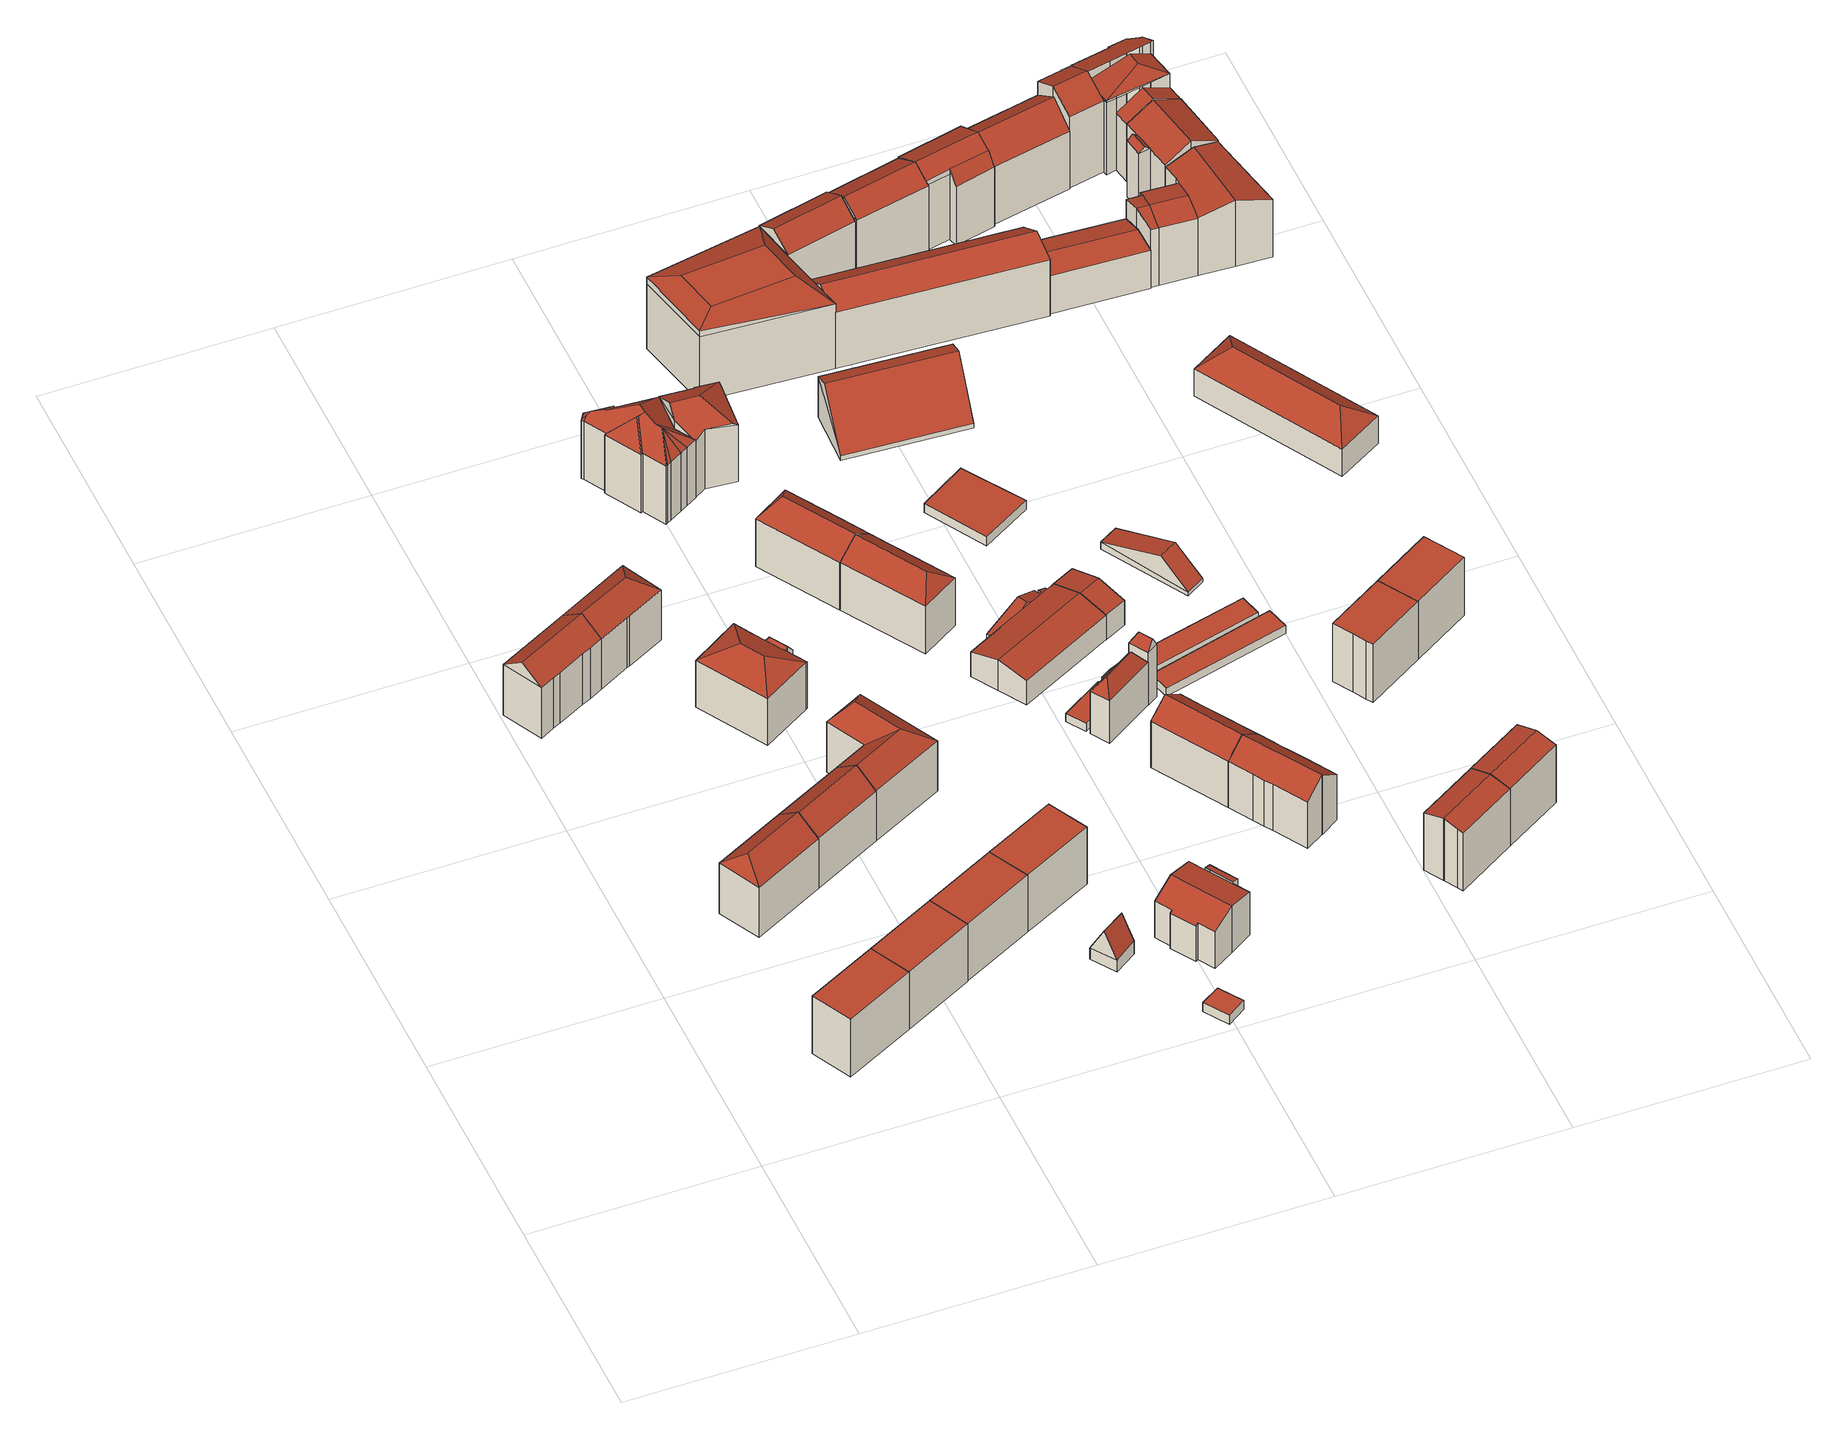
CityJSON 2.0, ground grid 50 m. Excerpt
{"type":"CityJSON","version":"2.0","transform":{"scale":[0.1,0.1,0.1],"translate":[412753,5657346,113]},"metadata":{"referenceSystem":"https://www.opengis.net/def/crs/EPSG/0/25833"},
"CityObjects":{
"building1":{"type":"Building","attributes":{"Dachtyp_tdc":"tdcPolyFlatRoof","Gemeindeschluessel":14612000,"Dachneigung":0,"QualitaetDacherkennung":58,"Geometrietyp2DReferenz":"3000","measuredHeight":15.76,"function":"31001_9998","roofType":"1000"},"geometry":[{"type":"Solid","lod":"2","boundaries":[[[[0,1,2,3]],[[1,4,5,2]],[[4,6,7,5]],[[6,0,3,7]],[[6,4,1,0]],[[3,2,5,7]]]],"semantics":{"surfaces":[{"type":"WallSurface"},{"type":"RoofSurface"},{"type":"GroundSurface"}],"values":[[0,0,0,0,1,2]]}}]},
"building2":{"type":"Building","attributes":{"Dachtyp_tdc":"tdcHipAndGableRoof","Gemeindeschluessel":14612000,"Dachneigung":37.63,"QualitaetDacherkennung":82,"Geometrietyp2DReferenz":"3000","measuredHeight":17.56,"function":"31001_9998","roofType":"5000"},"geometry":[{"type":"Solid","lod":"2","boundaries":[[[[8,9,10,11]],[[9,12,13,10]],[[12,14,15,13]],[[14,8,11,15]],[[12,9,16]],[[8,14,17]],[[9,8,17,16]],[[14,12,16,17]],[[11,10,13,15]]]],"semantics":{"surfaces":[{"type":"WallSurface"},{"type":"RoofSurface"},{"type":"GroundSurface"}],"values":[[0,0,0,0,1,0,1,1,2]]}}]},
"building3":{"type":"Building","attributes":{"Dachtyp_tdc":"tdcFreeFormRoof","Gemeindeschluessel":14612000,"Dachneigung":37.42,"QualitaetDacherkennung":74,"Geometrietyp2DReferenz":"3000","measuredHeight":17.55,"function":"31001_9998","roofType":"5000"},"geometry":[{"type":"Solid","lod":"2","boundaries":[[[[18,19,20,21]],[[19,22,23,20]],[[22,24,25,23]],[[24,26,27,25]],[[26,28,29,27]],[[28,30,31,29]],[[30,32,33,31]],[[32,18,21,33]],[[18,32,34,35,26,24,22,19]],[[35,34,36,37]],[[26,35,37,28]],[[28,37,36,30]],[[30,36,34,32]],[[21,20,23,25,27,29,31,33]]]],"semantics":{"surfaces":[{"type":"WallSurface"},{"type":"RoofSurface"},{"type":"GroundSurface"}],"values":[[0,0,0,0,0,0,0,0,1,1,0,0,0,2]]}}]},
"building4":{"type":"Building","attributes":{"Dachtyp_tdc":"tdcPolyFlatRoof","Gemeindeschluessel":14612000,"Dachneigung":0,"QualitaetDacherkennung":66,"Geometrietyp2DReferenz":"3000","measuredHeight":15.68,"function":"31001_9998","roofType":"1000"},"geometry":[{"type":"Solid","lod":"2","boundaries":[[[[4,38,39,40]],[[38,41,42,39]],[[41,6,43,42]],[[6,4,40,43]],[[6,41,38,4]],[[40,39,42,43]]]],"semantics":{"surfaces":[{"type":"WallSurface"},{"type":"RoofSurface"},{"type":"GroundSurface"}],"values":[[0,0,0,0,1,2]]}}]},
"building5":{"type":"Building","attributes":{"Dachtyp_tdc":"tdcGableRoof","Gemeindeschluessel":14612000,"Dachneigung":37.7,"QualitaetDacherkennung":90,"Geometrietyp2DReferenz":"3000","measuredHeight":17.55,"function":"31001_9998","roofType":"3100"},"geometry":[{"type":"Solid","lod":"2","boundaries":[[[[44,45,46,15]],[[45,47,48,46]],[[47,49,11,48]],[[49,44,15,11]],[[47,45,50]],[[44,49,51]],[[45,44,51,50]],[[49,47,50,51]],[[15,46,48,11]]]],"semantics":{"surfaces":[{"type":"WallSurface"},{"type":"RoofSurface"},{"type":"GroundSurface"}],"values":[[0,0,0,0,0,0,1,1,2]]}}]},
"building6":{"type":"Building","attributes":{"Dachtyp_tdc":"tdcHipAndGableRoof","Gemeindeschluessel":14612000,"Dachneigung":37.66,"QualitaetDacherkennung":71,"Geometrietyp2DReferenz":"3000","measuredHeight":17.56,"function":"31001_9998","roofType":"5000"},"geometry":[{"type":"Solid","lod":"2","boundaries":[[[[52,53,54,31]],[[55,56,57]],[[36,58,57,56]],[[58,59,60,61,55,57]],[[59,58,36,52]],[[52,36,56,53]],[[53,56,55]],[[54,62,63,64,33,31]],[[53,55,62,54]],[[55,61,63,62]],[[61,60,64,63]],[[60,59,33,64]],[[59,52,31,33]]]],"semantics":{"surfaces":[{"type":"WallSurface"},{"type":"RoofSurface"},{"type":"GroundSurface"}],"values":[[0,1,1,1,0,0,0,2,0,0,0,0,0]]}}]},
"building7":{"type":"Building","attributes":{"Dachtyp_tdc":"tdcPolyFlatRoof","Gemeindeschluessel":14612000,"Dachneigung":0,"QualitaetDacherkennung":64,"Geometrietyp2DReferenz":"3000","measuredHeight":15.6,"function":"31001_9998","roofType":"1000"},"geometry":[{"type":"Solid","lod":"2","boundaries":[[[[38,65,66,67]],[[65,68,69,66]],[[68,41,70,69]],[[41,38,67,70]],[[41,68,65,38]],[[67,66,69,70]]]],"semantics":{"surfaces":[{"type":"WallSurface"},{"type":"RoofSurface"},{"type":"GroundSurface"}],"values":[[0,0,0,0,1,2]]}}]},
"building8":{"type":"Building","attributes":{"Gemeindeschluessel":14612000,"Geometrietyp2DReferenz":"3000","function":"31001_9998","roofType":"9999"},"children":["building8-1","building8-2"]},
"building8-1":{"type":"BuildingPart","attributes":{"Dachtyp_tdc":"tdcHipRoof","Dachneigung":26.71,"QualitaetDacherkennung":68,"Geometrietyp2DReferenz":"3000","measuredHeight":16.12,"roofType":"3200"},"parents":["building8"],"geometry":[{"type":"MultiSurface","lod":"2","boundaries":[[[71,72,73,74,75]],[[72,76,77,73]],[[76,78,79,77]],[[78,80,81,79]],[[80,82,83,81]],[[82,84,85,86,83]],[[78,76,87]],[[82,80,88]],[[76,72,71,89,84,82,88,87]],[[80,78,87,88]],[[74,73,77,79,81,83,86,90,91]]],"semantics":{"surfaces":[{"type":"WallSurface"},{"type":"RoofSurface"},{"type":"GroundSurface"}],"values":[0,0,0,0,0,0,1,1,1,1,2]}}]},
"building8-2":{"type":"BuildingPart","attributes":{"Dachtyp_tdc":"tdcFreeFormRoof","Dachneigung":53.69,"QualitaetDacherkennung":8,"Geometrietyp2DReferenz":"3000","measuredHeight":12.35,"roofType":"5000"},"parents":["building8"],"geometry":[{"type":"MultiSurface","lod":"2","boundaries":[[[85,92,93,86]],[[92,94,95,93]],[[94,96,97,95]],[[96,98,99,97]],[[98,100,101,99]],[[100,75,74,101]],[[100,98,96,102]],[[96,94,102]],[[94,92,85,103]],[[94,103,104,75,100,102]],[[90,86,93,95,97,99,101,74,91]]],"semantics":{"surfaces":[{"type":"WallSurface"},{"type":"RoofSurface"},{"type":"GroundSurface"}],"values":[0,0,0,0,0,0,1,1,1,1,2]}}]},
"building9":{"type":"Building","attributes":{"Dachtyp_tdc":"tdcFreeFormRoof","Gemeindeschluessel":14612000,"Dachneigung":37.22,"QualitaetDacherkennung":88,"Geometrietyp2DReferenz":"3000","measuredHeight":17.52,"function":"31001_9998","roofType":"5000"},"geometry":[{"type":"Solid","lod":"2","boundaries":[[[[45,105,106,46]],[[105,107,108,106]],[[107,109,110,108]],[[109,111,112,110]],[[111,113,48,112]],[[113,45,46,48]],[[114,115,113,111]],[[116,114,111,109]],[[116,109,107]],[[114,116,107,105]],[[115,114,105,45]],[[115,45,113]],[[46,106,108,110,112,48]]]],"semantics":{"surfaces":[{"type":"WallSurface"},{"type":"RoofSurface"},{"type":"GroundSurface"}],"values":[[0,0,0,0,0,0,1,1,1,1,1,0,2]]}}]},
"building10":{"type":"Building","attributes":{"Dachtyp_tdc":"tdcPolyFlatRoof","Gemeindeschluessel":14612000,"Dachneigung":0,"QualitaetDacherkennung":68,"Geometrietyp2DReferenz":"3000","measuredHeight":15.61,"function":"31001_9998","roofType":"1000"},"geometry":[{"type":"Solid","lod":"2","boundaries":[[[[68,65,66,69]],[[65,117,118,66]],[[117,119,120,118]],[[119,68,69,120]],[[119,117,65,68]],[[69,66,118,120]]]],"semantics":{"surfaces":[{"type":"WallSurface"},{"type":"RoofSurface"},{"type":"GroundSurface"}],"values":[[0,0,0,0,1,2]]}}]},
"building11":{"type":"Building","attributes":{"Dachtyp_tdc":"tdcGableRoof","Gemeindeschluessel":14612000,"Dachneigung":62.42,"QualitaetDacherkennung":8,"Geometrietyp2DReferenz":"3000","measuredHeight":9.62,"function":"31001_9998","roofType":"3100"},"geometry":[{"type":"Solid","lod":"2","boundaries":[[[[121,122,123,124]],[[122,125,126,123]],[[125,127,128,126]],[[127,121,124,128]],[[125,122,129]],[[121,127,130]],[[122,121,130,129]],[[127,125,129,130]],[[124,123,126,128]]]],"semantics":{"surfaces":[{"type":"WallSurface"},{"type":"RoofSurface"},{"type":"GroundSurface"}],"values":[[0,0,0,0,0,0,1,1,2]]}}]},
"building12":{"type":"Building","attributes":{"Gemeindeschluessel":14612000,"Dachtyp_tdc":"tdcPolyFlatRoof","Dachneigung":0,"QualitaetDacherkennung":69,"Geometrietyp2DReferenz":"3000","measuredHeight":2.48,"function":"31001_9998","roofType":"1000"},"geometry":[{"type":"Solid","lod":"2","boundaries":[[[[131,132,133,134]],[[132,135,136,133]],[[135,137,138,136]],[[137,131,134,138]],[[137,135,132,131]],[[134,133,136,138]]]],"semantics":{"surfaces":[{"type":"WallSurface"},{"type":"RoofSurface"},{"type":"GroundSurface"}],"values":[[0,0,0,0,1,2]]}}]},
"building13":{"type":"Building","attributes":{"Dachtyp_tdc":"tdcFreeFormRoof","Gemeindeschluessel":14612000,"Dachneigung":42.36,"QualitaetDacherkennung":17,"Geometrietyp2DReferenz":"3000","measuredHeight":21.43,"function":"31001_9998","roofType":"5000"},"geometry":[{"type":"Solid","lod":"2","boundaries":[[[[139,140,141,142]],[[140,143,144,141]],[[143,145,146,144]],[[145,147,148,146]],[[147,149,150,148]],[[149,151,152,150]],[[151,153,154,152]],[[153,155,156,154]],[[155,157,158,156]],[[157,159,160,158]],[[159,161,162,160]],[[161,163,164,162]],[[163,165,166,164]],[[165,167,168,166]],[[167,169,170,168]],[[169,171,172,170]],[[171,173,174,172]],[[173,139,142,174]],[[175,176,177,178,179,180,173,171]],[[181,182,175,171,169]],[[181,169,167]],[[183,184,185,175,182,165,163]],[[183,163,161]],[[184,155,153]],[[184,157,155]],[[184,159,157]],[[184,161,159]],[[161,184,183]],[[185,184,153,151]],[[176,175,185,151,149]],[[177,176,149,147]],[[178,177,147,145]],[[186,179,178,145,143]],[[186,143,140]],[[180,179,186,140,139]],[[180,139,173]],[[142,141,144,146,148,150,152,154,156,158,160,162,164,166,168,170,172,174]],[[182,181,167,165]]]],"semantics":{"surfaces":[{"type":"WallSurface"},{"type":"RoofSurface"},{"type":"GroundSurface"}],"values":[[0,0,0,0,0,0,0,0,0,0,0,0,0,0,0,0,0,0,1,1,1,1,1,1,1,1,1,1,1,1,1,1,1,1,1,1,2,1]]}}]},
"building14":{"type":"Building","attributes":{"Gemeindeschluessel":14612000,"Geometrietyp2DReferenz":"3000","function":"31001_9998","roofType":"9999"},"children":["building14-1","building14-2"]},
"building14-1":{"type":"BuildingPart","attributes":{"Dachtyp_tdc":"tdcGableRoof","Dachneigung":27.42,"QualitaetDacherkennung":40,"Geometrietyp2DReferenz":"3000","measuredHeight":12.83,"roofType":"3100"},"parents":["building14"],"geometry":[{"type":"MultiSurface","lod":"2","boundaries":[[[187,188,189,190]],[[188,191,192,189]],[[191,193,194,192]],[[193,195,196,194]],[[195,197,198,196]],[[197,199,200,198]],[[201,202,203]],[[202,204,205,203]],[[204,206,207,205]],[[206,208,209,207]],[[208,210,211,209]],[[210,187,190,211]],[[206,204,202,201,199,197,195]],[[195,193,191,188,187,210,208,206]],[[190,189,192,194,196,198,200,203,205,207,209,211]]],"semantics":{"surfaces":[{"type":"WallSurface"},{"type":"RoofSurface"},{"type":"GroundSurface"}],"values":[0,0,0,0,0,0,0,0,0,0,0,0,1,1,2]}}]},
"building14-2":{"type":"BuildingPart","attributes":{"Dachtyp_tdc":"tdcPolyFlatRoof","Dachneigung":13.29,"QualitaetDacherkennung":65,"Geometrietyp2DReferenz":"3000","measuredHeight":12.29,"roofType":"2100"},"parents":["building14"],"geometry":[{"type":"MultiSurface","lod":"2","boundaries":[[[212,213,201,203,214]],[[215,200,199]],[[215,216,217,200]],[[216,212,214,217]],[[216,215,213,212]],[[214,203,200,217]]],"semantics":{"surfaces":[{"type":"WallSurface"},{"type":"RoofSurface"},{"type":"GroundSurface"}],"values":[0,0,0,0,1,2]}}]},
"building15":{"type":"Building","attributes":{"Dachtyp_tdc":"tdcHipAndGableRoof","Gemeindeschluessel":14612000,"Dachneigung":37.84,"QualitaetDacherkennung":71,"Geometrietyp2DReferenz":"3000","measuredHeight":16.84,"function":"31001_9998","roofType":"5000"},"geometry":[{"type":"Solid","lod":"2","boundaries":[[[[218,219,220,221]],[[219,222,223,220]],[[222,224,225,223]],[[218,226,227]],[[226,228,229,227]],[[229,224,222,219,218,227]],[[225,230,231,232,221,220,223]],[[224,229,230,225]],[[229,228,231,230]],[[228,226,232,231]],[[226,218,221,232]]]],"semantics":{"surfaces":[{"type":"WallSurface"},{"type":"RoofSurface"},{"type":"GroundSurface"}],"values":[[0,0,0,1,1,1,2,0,0,0,0]]}}]},
"building16":{"type":"Building","attributes":{"Dachtyp_tdc":"tdcFreeFormRoof","Gemeindeschluessel":14612000,"Dachneigung":32.94,"QualitaetDacherkennung":48,"Geometrietyp2DReferenz":"3000","measuredHeight":19.99,"function":"31001_9998","roofType":"5000"},"geometry":[{"type":"Solid","lod":"2","boundaries":[[[[233,234,235,236]],[[234,237,238,235]],[[237,239,240,238]],[[239,241,242,240]],[[241,243,244,242]],[[243,245,246,244]],[[245,247,248,246]],[[247,249,250,248]],[[249,233,236,250]],[[243,241,251,252,253,245]],[[251,239,237,234,254,252]],[[247,253,252,254,233,249]],[[234,233,254]],[[241,239,251]],[[247,245,253]],[[236,235,238,240,242,244,246,248,250]]]],"semantics":{"surfaces":[{"type":"WallSurface"},{"type":"RoofSurface"},{"type":"GroundSurface"}],"values":[[0,0,0,0,0,0,0,0,0,1,1,1,0,0,0,2]]}}]},
"building17":{"type":"Building","attributes":{"Dachtyp_tdc":"tdcHipAndGableRoof","Gemeindeschluessel":14612000,"Dachneigung":37.52,"QualitaetDacherkennung":76,"Geometrietyp2DReferenz":"3000","measuredHeight":16.82,"function":"31001_9998","roofType":"5000"},"geometry":[{"type":"Solid","lod":"2","boundaries":[[[[224,255,256,225]],[[255,257,258,256]],[[257,259,260,258]],[[259,261,262,260]],[[261,228,231,262]],[[228,263,230,231]],[[263,224,225,230]],[[261,259,264]],[[259,257,255,224,263,264]],[[263,228,261,264]],[[225,256,258,260,262,231,230]]]],"semantics":{"surfaces":[{"type":"WallSurface"},{"type":"RoofSurface"},{"type":"GroundSurface"}],"values":[[0,0,0,0,0,0,0,1,1,1,2]]}}]},
"building18":{"type":"Building","attributes":{"Gemeindeschluessel":14612000,"Geometrietyp2DReferenz":"3000","function":"31001_3211","roofType":"9999"},"children":["building18-1","building18-2"]},
"building18-1":{"type":"BuildingPart","attributes":{"Dachtyp_tdc":"tdcGableRoof","Dachneigung":14.42,"QualitaetDacherkennung":84,"Geometrietyp2DReferenz":"3000","measuredHeight":8.41,"roofType":"3100"},"parents":["building18"],"geometry":[{"type":"MultiSurface","lod":"2","boundaries":[[[265,266,267,268,269]],[[266,270,271,267]],[[270,272,273,271]],[[272,274,275,273]],[[274,276,277,275]],[[276,278,279,277]],[[278,280,281,279]],[[280,282,281]],[[276,274,272,270]],[[270,266,265,280,278,276]],[[268,267,271,273,275,277,279,281]]],"semantics":{"surfaces":[{"type":"WallSurface"},{"type":"RoofSurface"},{"type":"GroundSurface"}],"values":[0,0,0,0,0,0,0,0,1,1,2]}}]},
"building18-2":{"type":"BuildingPart","attributes":{"Dachtyp_tdc":"tdcHipAndGableRoof","Dachneigung":12.96,"QualitaetDacherkennung":10,"Geometrietyp2DReferenz":"3000","measuredHeight":4.98,"roofType":"5000"},"parents":["building18"],"geometry":[{"type":"MultiSurface","lod":"2","boundaries":[[[283,284,285,286]],[[284,287,288,285]],[[287,289,290,288]],[[289,291,292,290]],[[291,293,294,292]],[[293,295,296,294]],[[295,297,298,296]],[[297,299,300,298]],[[299,301,302,300]],[[301,269,268,302]],[[282,303,304,281]],[[303,283,286,304]],[[282,269,305]],[[269,301,299,297,295,293,291,289,287,284,283,305]],[[283,303,282,305]],[[286,285,288,290,292,294,296,298,300,302,268,281,304]]],"semantics":{"surfaces":[{"type":"WallSurface"},{"type":"RoofSurface"},{"type":"GroundSurface"}],"values":[0,0,0,0,0,0,0,0,0,0,0,0,1,1,1,2]}}]},
"building19":{"type":"Building","attributes":{"Dachtyp_tdc":"tdcFreeFormRoof","Gemeindeschluessel":14612000,"Dachneigung":55.69,"QualitaetDacherkennung":5,"Geometrietyp2DReferenz":"3000","measuredHeight":15.12,"function":"31001_2463","roofType":"5000"},"geometry":[{"type":"Solid","lod":"2","boundaries":[[[[306,307,308,309]],[[307,310,311,308]],[[310,312,313,311]],[[312,306,309,313]],[[314,315,312,310]],[[314,310,307]],[[315,314,307,306]],[[315,306,312]],[[309,308,311,313]]]],"semantics":{"surfaces":[{"type":"WallSurface"},{"type":"RoofSurface"},{"type":"GroundSurface"}],"values":[[0,0,0,0,1,1,1,1,2]]}}]},
"building20":{"type":"Building","attributes":{"Dachtyp_tdc":"tdcFreeFormRoof","Gemeindeschluessel":14612000,"Dachneigung":37.67,"QualitaetDacherkennung":86,"Geometrietyp2DReferenz":"3000","measuredHeight":16.3,"function":"31001_9998","roofType":"5000"},"geometry":[{"type":"Solid","lod":"2","boundaries":[[[[316,317,318,319]],[[317,320,321,318]],[[320,322,323,321]],[[322,324,325,323]],[[324,326,327,325]],[[326,316,319,327]],[[326,328,329,316]],[[328,324,322,320,317,329]],[[326,324,328]],[[317,316,329]],[[319,318,321,323,325,327]]]],"semantics":{"surfaces":[{"type":"WallSurface"},{"type":"RoofSurface"},{"type":"GroundSurface"}],"values":[[0,0,0,0,0,0,1,1,0,0,2]]}}]},
"building21":{"type":"Building","attributes":{"Dachtyp_tdc":"tdcFreeFormRoof","Gemeindeschluessel":14612000,"Dachneigung":62.03,"QualitaetDacherkennung":12,"Geometrietyp2DReferenz":"3000","measuredHeight":17.11,"function":"31001_2463","roofType":"5000"},"geometry":[{"type":"Solid","lod":"2","boundaries":[[[[330,331,332,333]],[[331,334,335,332]],[[334,336,337,335]],[[336,338,339,337]],[[338,330,333,339]],[[340,338,336]],[[341,340,336,334]],[[331,341,334]],[[341,331,330]],[[340,341,330,338]],[[333,332,335,337,339]]]],"semantics":{"surfaces":[{"type":"WallSurface"},{"type":"RoofSurface"},{"type":"GroundSurface"}],"values":[[0,0,0,0,0,0,1,1,1,1,2]]}}]},
"building22":{"type":"Building","attributes":{"Dachtyp_tdc":"tdcGableRoof","Gemeindeschluessel":14612000,"Dachneigung":37.7,"QualitaetDacherkennung":87,"Geometrietyp2DReferenz":"3000","measuredHeight":16.27,"function":"31001_9998","roofType":"3100"},"geometry":[{"type":"Solid","lod":"2","boundaries":[[[[342,343,344,345]],[[343,346,327,344]],[[346,328,347,327]],[[328,324,325,347]],[[324,348,349,325]],[[348,350,351,349]],[[350,352,353,351]],[[352,354,355,353]],[[354,356,357,355]],[[356,358,359,357]],[[358,360,361,359]],[[360,362,363,361]],[[362,364,365,363]],[[364,342,345,365]],[[360,358,356,354,352,350,348,324,328]],[[328,346,343,342,364,362,360]],[[345,344,327,347,325,349,351,353,355,357,359,361,363,365]]]],"semantics":{"surfaces":[{"type":"WallSurface"},{"type":"RoofSurface"},{"type":"GroundSurface"}],"values":[[0,0,0,0,0,0,0,0,0,0,0,0,0,0,1,1,2]]}}]},
"building23":{"type":"Building","attributes":{"Dachtyp_tdc":"tdcGableRoof","Gemeindeschluessel":14612000,"Dachneigung":14.26,"QualitaetDacherkennung":82,"Geometrietyp2DReferenz":"3000","measuredHeight":8.62,"function":"31001_3211","roofType":"3100"},"geometry":[{"type":"Solid","lod":"2","boundaries":[[[[366,367,368,369]],[[367,370,371,368]],[[370,372,373,371]],[[372,366,369,373]],[[370,367,374]],[[366,372,375]],[[367,366,375,374]],[[372,370,374,375]],[[369,368,371,373]]]],"semantics":{"surfaces":[{"type":"WallSurface"},{"type":"RoofSurface"},{"type":"GroundSurface"}],"values":[[0,0,0,0,0,0,1,1,2]]}}]},
"building24":{"type":"Building","attributes":{"Dachtyp_tdc":"tdcPolyFlatRoof","Gemeindeschluessel":14612000,"Dachneigung":0,"QualitaetDacherkennung":53,"Geometrietyp2DReferenz":"3000","measuredHeight":2.45,"function":"31001_9998","roofType":"1000"},"geometry":[{"type":"Solid","lod":"2","boundaries":[[[[376,377,378,379]],[[377,380,381,378]],[[380,382,383,381]],[[382,376,379,383]],[[382,380,377,376]],[[379,378,381,383]]]],"semantics":{"surfaces":[{"type":"WallSurface"},{"type":"RoofSurface"},{"type":"GroundSurface"}],"values":[[0,0,0,0,1,2]]}}]},
"building25":{"type":"Building","attributes":{"Dachtyp_tdc":"tdcPolyFlatRoof","Gemeindeschluessel":14612000,"Dachneigung":0,"QualitaetDacherkennung":43,"Geometrietyp2DReferenz":"3000","measuredHeight":2.21,"function":"31001_2463","roofType":"1000"},"geometry":[{"type":"Solid","lod":"2","boundaries":[[[[384,385,386,387]],[[385,388,389,386]],[[388,390,391,389]],[[390,392,393,391]],[[392,394,395,393]],[[394,396,397,395]],[[396,398,399,397]],[[398,400,401,399]],[[400,402,403,401]],[[402,404,405,403]],[[404,384,387,405]],[[404,402,400,398,396,394,392,390,388,385,384]],[[387,386,389,391,393,395,397,399,401,403,405]]]],"semantics":{"surfaces":[{"type":"WallSurface"},{"type":"RoofSurface"},{"type":"GroundSurface"}],"values":[[0,0,0,0,0,0,0,0,0,0,0,1,2]]}}]},
"building26":{"type":"Building","attributes":{"Dachtyp_tdc":"tdcGableRoof","Gemeindeschluessel":14612000,"Dachneigung":51.51,"QualitaetDacherkennung":1,"Geometrietyp2DReferenz":"3000","measuredHeight":12.62,"function":"31001_9998","roofType":"3100"},"geometry":[{"type":"Solid","lod":"2","boundaries":[[[[406,407,408,409]],[[407,410,411,408]],[[410,412,413,411]],[[412,406,409,413]],[[410,407,414]],[[406,412,415]],[[407,406,415,414]],[[412,410,414,415]],[[409,408,411,413]]]],"semantics":{"surfaces":[{"type":"WallSurface"},{"type":"RoofSurface"},{"type":"GroundSurface"}],"values":[[0,0,0,0,0,0,1,1,2]]}}]},
"building27":{"type":"Building","attributes":{"Dachtyp_tdc":"tdcPolyFlatRoof","Gemeindeschluessel":14612000,"Dachneigung":0,"QualitaetDacherkennung":70,"Geometrietyp2DReferenz":"3000","measuredHeight":2.28,"function":"31001_2463","roofType":"1000"},"geometry":[{"type":"Solid","lod":"2","boundaries":[[[[416,417,418,419]],[[417,420,421,418]],[[420,422,423,421]],[[422,416,419,423]],[[422,420,417,416]],[[419,418,421,423]]]],"semantics":{"surfaces":[{"type":"WallSurface"},{"type":"RoofSurface"},{"type":"GroundSurface"}],"values":[[0,0,0,0,1,2]]}}]},
"building28":{"type":"Building","attributes":{"Gemeindeschluessel":14612000,"Geometrietyp2DReferenz":"3000","function":"31001_9998","roofType":"9999"},"children":["building28-1","building28-2","building28-3"]},
"building28-1":{"type":"BuildingPart","attributes":{"Dachtyp_tdc":"tdcGableRoof","Dachneigung":32.47,"QualitaetDacherkennung":62,"Geometrietyp2DReferenz":"3000","measuredHeight":21.5,"roofType":"3100"},"parents":["building28"],"geometry":[{"type":"MultiSurface","lod":"2","boundaries":[[[424,425,426,427,428,429]],[[425,430,431,426]],[[430,432,433,434,435,431]],[[430,425,436]],[[424,432,437]],[[425,424,437,436]],[[432,430,436,437]],[[427,426,431,435]]],"semantics":{"surfaces":[{"type":"WallSurface"},{"type":"RoofSurface"},{"type":"GroundSurface"}],"values":[0,0,0,0,0,1,1,2]}}]},
"building28-2":{"type":"BuildingPart","attributes":{"Dachtyp_tdc":"tdcGableRoof","Dachneigung":34.67,"QualitaetDacherkennung":63,"Geometrietyp2DReferenz":"3000","measuredHeight":18.87,"roofType":"3100"},"parents":["building28"],"geometry":[{"type":"MultiSurface","lod":"2","boundaries":[[[438,439,440,441]],[[439,442,443,440]],[[442,444,445,443]],[[444,446,447,445]],[[444,448,449,450,446]],[[451,452,449,448,453,454]],[[439,454,453,442]],[[438,451,454,439]],[[442,453,448,444]],[[447,441,440,443,445]]],"semantics":{"surfaces":[{"type":"WallSurface"},{"type":"RoofSurface"},{"type":"GroundSurface"}],"values":[0,0,0,0,1,1,0,0,0,2]}}]},
"building28-3":{"type":"BuildingPart","attributes":{"Dachtyp_tdc":"tdcCutTentRoof","Dachneigung":0.746,"QualitaetDacherkennung":28,"Geometrietyp2DReferenz":"3000","measuredHeight":21.14,"roofType":"9999"},"parents":["building28"],"geometry":[{"type":"MultiSurface","lod":"2","boundaries":[[[455,456,457,458]],[[456,428,427,457]],[[434,459,451,438,441,435]],[[460,455,458,447,446]],[[461,460,462,463]],[[464,461,463,465]],[[429,464,465,466]],[[460,467,433,429,466,462]],[[466,465,463,462]],[[459,467,460,450,452]],[[434,433,467,459]],[[456,464,429,428]],[[455,461,464,456]],[[460,461,455]],[[458,457,427,435,441,447]]],"semantics":{"surfaces":[{"type":"WallSurface"},{"type":"RoofSurface"},{"type":"GroundSurface"}],"values":[0,0,0,0,1,1,1,1,1,0,0,0,0,0,2]}}]},
"building29":{"type":"Building","attributes":{"Dachtyp_tdc":"tdcGableRoof","Gemeindeschluessel":14612000,"Dachneigung":13.82,"QualitaetDacherkennung":83,"Geometrietyp2DReferenz":"3000","measuredHeight":16.9,"function":"31001_9998","roofType":"3100"},"geometry":[{"type":"Solid","lod":"2","boundaries":[[[[468,469,470,471]],[[469,472,473,470]],[[472,474,475,473]],[[474,476,477,475]],[[476,478,479,477]],[[478,480,481,479]],[[480,482,483,481]],[[482,468,471,483]],[[478,476,474,472]],[[472,469,468,482,480,478]],[[471,470,473,475,477,479,481,483]]]],"semantics":{"surfaces":[{"type":"WallSurface"},{"type":"RoofSurface"},{"type":"GroundSurface"}],"values":[[0,0,0,0,0,0,0,0,1,1,2]]}}]},
"building30":{"type":"Building","attributes":{"Dachtyp_tdc":"tdcGableRoof","Gemeindeschluessel":14612000,"Dachneigung":18.54,"QualitaetDacherkennung":5,"Geometrietyp2DReferenz":"3000","measuredHeight":6.96,"function":"31001_2463","roofType":"3100"},"geometry":[{"type":"Solid","lod":"2","boundaries":[[[[484,485,486,487]],[[485,488,489,486]],[[488,490,491,489]],[[490,484,487,491]],[[488,485,492]],[[484,490,493]],[[485,484,493,492]],[[490,488,492,493]],[[487,486,489,491]]]],"semantics":{"surfaces":[{"type":"WallSurface"},{"type":"RoofSurface"},{"type":"GroundSurface"}],"values":[[0,0,0,0,0,0,1,1,2]]}}]},
"building31":{"type":"Building","attributes":{"Dachtyp_tdc":"tdcGableRoof","Gemeindeschluessel":14612000,"Dachneigung":13.96,"QualitaetDacherkennung":88,"Geometrietyp2DReferenz":"3000","measuredHeight":16.91,"function":"31001_9998","roofType":"3100"},"geometry":[{"type":"Solid","lod":"2","boundaries":[[[[494,476,478,495]],[[480,496,495,478]],[[477,497,498,481]],[[476,494,497,477]],[[494,496,498,497]],[[496,480,481,498]],[[480,476,477,481]],[[496,494,495]],[[476,480,478]]]],"semantics":{"surfaces":[{"type":"RoofSurface"},{"type":"GroundSurface"},{"type":"WallSurface"}],"values":[[0,0,1,2,2,2,2,2,2]]}}]},
"building32":{"type":"Building","attributes":{"Dachtyp_tdc":"tdcGableRoof","Gemeindeschluessel":14612000,"Dachneigung":32.91,"QualitaetDacherkennung":62,"Geometrietyp2DReferenz":"3000","measuredHeight":21.53,"function":"31001_9998","roofType":"3100"},"geometry":[{"type":"Solid","lod":"2","boundaries":[[[[499,500,501,502]],[[500,503,504,501]],[[503,505,506,504]],[[505,507,508,506]],[[507,509,510,508]],[[509,511,512,510]],[[511,513,514,512]],[[513,499,502,514]],[[509,507,505,503,500,499]],[[499,513,511,509]],[[502,501,504,506,508,510,512,514]]]],"semantics":{"surfaces":[{"type":"WallSurface"},{"type":"RoofSurface"},{"type":"GroundSurface"}],"values":[[0,0,0,0,0,0,0,0,1,1,2]]}}]},
"building33":{"type":"Building","attributes":{"Dachtyp_tdc":"tdcPolyFlatRoof","Gemeindeschluessel":14612000,"Dachneigung":0,"QualitaetDacherkennung":84,"Geometrietyp2DReferenz":"3000","measuredHeight":15.93,"function":"31001_9998","roofType":"1000"},"geometry":[{"type":"Solid","lod":"2","boundaries":[[[[515,516,517,518]],[[516,519,520,517]],[[519,521,522,520]],[[521,523,524,522]],[[523,525,526,524]],[[525,515,518,526]],[[525,523,521,519,516,515]],[[518,517,520,522,524,526]]]],"semantics":{"surfaces":[{"type":"WallSurface"},{"type":"RoofSurface"},{"type":"GroundSurface"}],"values":[[0,0,0,0,0,0,1,2]]}}]},
"building34":{"type":"Building","attributes":{"Gemeindeschluessel":14612000,"Geometrietyp2DReferenz":"3000","function":"31001_9998","roofType":"9999"},"children":["building34-1","building34-2"]},
"building34-1":{"type":"BuildingPart","attributes":{"Dachtyp_tdc":"tdcPolyFlatRoof","Dachneigung":56.09,"QualitaetDacherkennung":28,"Geometrietyp2DReferenz":"3000","measuredHeight":19.27,"roofType":"2100"},"parents":["building34"],"geometry":[{"type":"MultiSurface","lod":"2","boundaries":[[[527,528,529,530,531,532]],[[533,534,535,536,537,538]],[[534,539,540,535]],[[539,527,532,540]],[[539,534,533,528,527]],[[532,531,536,535,540]]],"semantics":{"surfaces":[{"type":"WallSurface"},{"type":"RoofSurface"},{"type":"GroundSurface"}],"values":[0,0,0,0,1,2]}}]},
"building34-2":{"type":"BuildingPart","attributes":{"Dachtyp_tdc":"tdcGableRoof","Dachneigung":30.26,"QualitaetDacherkennung":65,"Geometrietyp2DReferenz":"3000","measuredHeight":21.24,"roofType":"3100"},"parents":["building34"],"geometry":[{"type":"MultiSurface","lod":"2","boundaries":[[[541,537,536,542]],[[530,543,544,531]],[[543,545,546,544]],[[545,541,542,546]],[[545,547,548,541]],[[529,538,548,547,549]],[[543,549,547,545]],[[530,529,549,543]],[[541,548,538,537]],[[542,536,531,544,546]]],"semantics":{"surfaces":[{"type":"WallSurface"},{"type":"RoofSurface"},{"type":"GroundSurface"}],"values":[0,0,0,0,1,1,0,0,0,2]}}]},
"building35":{"type":"Building","attributes":{"Dachtyp_tdc":"tdcPolyFlatRoof","Gemeindeschluessel":14612000,"Dachneigung":0,"QualitaetDacherkennung":91,"Geometrietyp2DReferenz":"3000","measuredHeight":15.95,"function":"31001_9998","roofType":"1000"},"geometry":[{"type":"Solid","lod":"2","boundaries":[[[[523,521,522,524]],[[521,550,551,522]],[[552,523,524,553]],[[552,550,521,523]],[[524,522,551,553]],[[550,552,553,551]]]],"semantics":{"surfaces":[{"type":"WallSurface"},{"type":"RoofSurface"},{"type":"GroundSurface"}],"values":[[0,0,0,1,2,0]]}}]},
"building36":{"type":"Building","attributes":{"Dachtyp_tdc":"tdcFreeFormRoof","Gemeindeschluessel":14612000,"Dachneigung":23.11,"QualitaetDacherkennung":11,"Geometrietyp2DReferenz":"3000","measuredHeight":5.52,"function":"31001_9998","roofType":"5000"},"geometry":[{"type":"Solid","lod":"2","boundaries":[[[[554,555,556,557]],[[555,558,559,556]],[[558,560,561,559]],[[560,554,557,561]],[[562,563,554,560]],[[558,555,563,562]],[[555,554,563]],[[560,558,562]],[[557,556,559,561]]]],"semantics":{"surfaces":[{"type":"WallSurface"},{"type":"RoofSurface"},{"type":"GroundSurface"}],"values":[[0,0,0,0,1,1,0,0,2]]}}]},
"building37":{"type":"Building","attributes":{"Dachtyp_tdc":"tdcGableRoof","Gemeindeschluessel":14612000,"Dachneigung":17.85,"QualitaetDacherkennung":81,"Geometrietyp2DReferenz":"3000","measuredHeight":12.01,"function":"31001_9998","roofType":"3100"},"geometry":[{"type":"Solid","lod":"2","boundaries":[[[[564,565,566,567]],[[565,568,569,566]],[[568,570,571,569]],[[570,572,573,571]],[[572,574,575,573]],[[574,576,577,575]],[[576,578,579,577]],[[578,564,567,579]],[[574,572,570,568,565]],[[565,564,578,576,574]],[[567,566,569,571,573,575,577,579]]]],"semantics":{"surfaces":[{"type":"WallSurface"},{"type":"RoofSurface"},{"type":"GroundSurface"}],"values":[[0,0,0,0,0,0,0,0,1,1,2]]}}]},
"building38":{"type":"Building","attributes":{"Dachtyp_tdc":"tdcFreeFormRoof","Gemeindeschluessel":14612000,"Dachneigung":37.94,"QualitaetDacherkennung":58,"Geometrietyp2DReferenz":"3000","measuredHeight":20.31,"function":"31001_9998","roofType":"5000"},"geometry":[{"type":"Solid","lod":"2","boundaries":[[[[580,581,582,583]],[[581,584,585,582]],[[584,586,587,585]],[[586,588,589,587]],[[588,590,591,589]],[[590,580,583,591]],[[592,590,588,586,584,593]],[[581,580,592,593]],[[584,581,593]],[[580,590,592]],[[583,582,585,587,589,591]]]],"semantics":{"surfaces":[{"type":"WallSurface"},{"type":"RoofSurface"},{"type":"GroundSurface"}],"values":[[0,0,0,0,0,0,1,1,0,0,2]]}}]},
"building39":{"type":"Building","attributes":{"Dachtyp_tdc":"tdcHipRoof","Gemeindeschluessel":14612000,"Dachneigung":36.77,"QualitaetDacherkennung":83,"Geometrietyp2DReferenz":"3000","measuredHeight":11.8,"function":"31001_9998","roofType":"3200"},"geometry":[{"type":"Solid","lod":"2","boundaries":[[[[594,595,596,597]],[[595,598,599,596]],[[598,600,601,599]],[[600,594,597,601]],[[598,595,602]],[[594,600,603]],[[595,594,603,602]],[[600,598,602,603]],[[597,596,599,601]]]],"semantics":{"surfaces":[{"type":"WallSurface"},{"type":"RoofSurface"},{"type":"GroundSurface"}],"values":[[0,0,0,0,1,1,1,1,2]]}}]},
"building40":{"type":"Building","attributes":{"Gemeindeschluessel":14612000,"Geometrietyp2DReferenz":"3000","function":"31001_9998","roofType":"9999"},"children":["building40-1","building40-2","building40-3"]},
"building40-1":{"type":"BuildingPart","attributes":{"Dachtyp_tdc":"tdcFreeFormRoof","Dachneigung":16.62,"QualitaetDacherkennung":22,"Geometrietyp2DReferenz":"3000","measuredHeight":18.11,"roofType":"5000"},"parents":["building40"],"geometry":[{"type":"MultiSurface","lod":"2","boundaries":[[[604,605,606,607,608]],[[609,610,611,612,613]],[[610,614,615,611]],[[614,616,617,615]],[[616,618,619,617]],[[618,620,621,619]],[[620,604,608,621]],[[616,614,610,609,622,623,605,604]],[[604,620,618,616]],[[608,607,612,611,615,617,619,621]]],"semantics":{"surfaces":[{"type":"WallSurface"},{"type":"RoofSurface"},{"type":"GroundSurface"}],"values":[0,0,0,0,0,0,0,1,1,2]}}]},
"building40-2":{"type":"BuildingPart","attributes":{"Dachtyp_tdc":"tdcGableRoof","Dachneigung":14.14,"QualitaetDacherkennung":82,"Geometrietyp2DReferenz":"3000","measuredHeight":17.12,"roofType":"3100"},"parents":["building40"],"geometry":[{"type":"MultiSurface","lod":"2","boundaries":[[[624,625,626,627]],[[624,628,629,625]],[[628,630,631,629]],[[630,632,633,631]],[[632,634,635,636,637,633]],[[628,624,627,638,639]],[[639,640,634,632,630,628]],[[637,641,626,625,629,631,633]]],"semantics":{"surfaces":[{"type":"WallSurface"},{"type":"RoofSurface"},{"type":"GroundSurface"}],"values":[0,0,0,0,0,1,1,2]}}]},
"building40-3":{"type":"BuildingPart","attributes":{"Dachtyp_tdc":"tdcGableRoof","Dachneigung":14.94,"QualitaetDacherkennung":65,"Geometrietyp2DReferenz":"3000","measuredHeight":17.14,"roofType":"3100"},"parents":["building40"],"geometry":[{"type":"MultiSurface","lod":"2","boundaries":[[[606,627,626,607]],[[642,613,612,643]],[[627,606,623,644,639,638]],[[613,642,635,640,639,644,622]],[[607,626,641,637,643,612]]],"semantics":{"surfaces":[{"type":"WallSurface"},{"type":"RoofSurface"},{"type":"GroundSurface"}],"values":[0,0,1,1,2]}}]},
"building41":{"type":"Building","attributes":{"Gemeindeschluessel":14612000,"Geometrietyp2DReferenz":"3000","function":"31001_9998","roofType":"9999"},"children":["building41-1","building41-2","building41-3","building41-4"]},
"building41-1":{"type":"BuildingPart","attributes":{"Dachtyp_tdc":"tdcHipAndGableRoof","Dachneigung":10.71,"QualitaetDacherkennung":48,"Geometrietyp2DReferenz":"3000","measuredHeight":22.08,"roofType":"5000"},"parents":["building41"],"geometry":[{"type":"MultiSurface","lod":"2","boundaries":[[[645,646,647,648,649]],[[646,650,651,652,647]],[[653,654,655,656,657,658]],[[659,654,660,661]],[[654,653,662,660]],[[663,661,660,662,664,665]],[[646,661,663,650]],[[645,659,661,646]],[[654,659,645]],[[648,647,652,666,658,657]]],"semantics":{"surfaces":[{"type":"WallSurface"},{"type":"RoofSurface"},{"type":"GroundSurface"}],"values":[0,0,0,1,1,1,0,0,0,2]}}]},
"building41-2":{"type":"BuildingPart","attributes":{"Dachtyp_tdc":"tdcPolyFlatRoof","Dachneigung":29.82,"QualitaetDacherkennung":46,"Geometrietyp2DReferenz":"3000","measuredHeight":22.81,"roofType":"2100"},"parents":["building41"],"geometry":[{"type":"MultiSurface","lod":"2","boundaries":[[[667,668,669,670]],[[668,671,672,669]],[[671,673,674,672]],[[673,675,653,658,674]],[[676,677,678,679,680]],[[677,681,682,678]],[[681,683,684,682]],[[683,667,670,684]],[[683,681,677,676,685,686,687,675,673,671,668,667]],[[670,669,672,674,658,666,688,679,678,682,684]]],"semantics":{"surfaces":[{"type":"WallSurface"},{"type":"RoofSurface"},{"type":"GroundSurface"}],"values":[0,0,0,0,0,0,0,0,1,2]}}]},
"building41-3":{"type":"BuildingPart","attributes":{"Dachtyp_tdc":"tdcFreeFormRoof","Dachneigung":27.51,"QualitaetDacherkennung":54,"Geometrietyp2DReferenz":"3000","measuredHeight":19.11,"roofType":"5000"},"parents":["building41"],"geometry":[{"type":"MultiSurface","lod":"2","boundaries":[[[689,690,691,692]],[[690,649,648,691]],[[656,693,694,657]],[[693,695,696,694]],[[695,689,692,696]],[[690,697,698,649]],[[699,700,655,698,697,701]],[[695,699,701,689]],[[689,701,697,690]],[[693,700,699,695]],[[656,655,700,693]],[[692,691,648,657,694,696]]],"semantics":{"surfaces":[{"type":"WallSurface"},{"type":"RoofSurface"},{"type":"GroundSurface"}],"values":[0,0,0,0,0,1,1,0,0,0,0,2]}}]},
"building41-4":{"type":"BuildingPart","attributes":{"Dachtyp_tdc":"tdcGableRoof","Dachneigung":28.29,"QualitaetDacherkennung":71,"Geometrietyp2DReferenz":"3000","measuredHeight":22.67,"roofType":"3100"},"parents":["building41"],"geometry":[{"type":"MultiSurface","lod":"2","boundaries":[[[702,703,704,705]],[[703,706,707,704]],[[706,680,679,707]],[[651,708,709,652]],[[708,710,711,709]],[[710,712,713,711]],[[712,714,705,713]],[[714,702,705]],[[710,708,651,715,665,716,686]],[[686,685,680,706,703,702,714,712,710]],[[704,707,679,688,666,652,709,711,713,705]]],"semantics":{"surfaces":[{"type":"WallSurface"},{"type":"RoofSurface"},{"type":"GroundSurface"}],"values":[0,0,0,0,0,0,0,0,1,1,2]}}]},
"building42":{"type":"Building","attributes":{"Gemeindeschluessel":14612000,"Geometrietyp2DReferenz":"3000","function":"31001_9998","roofType":"9999"},"children":["building42-1","building42-2"]},
"building42-1":{"type":"BuildingPart","attributes":{"Dachtyp_tdc":"tdcFreeFormRoof","Dachneigung":42.4,"QualitaetDacherkennung":10,"Geometrietyp2DReferenz":"3000","measuredHeight":16.53,"roofType":"5000"},"parents":["building42"],"geometry":[{"type":"MultiSurface","lod":"2","boundaries":[[[717,718,719,720,721]],[[718,722,723,719]],[[722,724,725,726,723]],[[727,728,722,718]],[[728,727,717,724]],[[722,728,724]],[[717,727,718]],[[720,719,723,726]]],"semantics":{"surfaces":[{"type":"WallSurface"},{"type":"RoofSurface"},{"type":"GroundSurface"}],"values":[0,0,0,1,1,0,0,2]}}]},
"building42-2":{"type":"BuildingPart","attributes":{"Dachtyp_tdc":"tdcGableRoof","Dachneigung":27.05,"QualitaetDacherkennung":71,"Geometrietyp2DReferenz":"3000","measuredHeight":18.4,"roofType":"3100"},"parents":["building42"],"geometry":[{"type":"MultiSurface","lod":"2","boundaries":[[[725,729,730,726]],[[729,731,732,730]],[[731,733,734,732]],[[733,735,736,734]],[[735,737,738,736]],[[737,739,740,738]],[[739,741,742,740]],[[741,721,720,742]],[[739,737,735,733,731]],[[731,729,725,721,741,739]],[[726,730,732,734,736,738,740,742,720]]],"semantics":{"surfaces":[{"type":"WallSurface"},{"type":"RoofSurface"},{"type":"GroundSurface"}],"values":[0,0,0,0,0,0,0,0,1,1,2]}}]}
},
"vertices":[
[250,154,172],[206,243,172],[206,243,14],[250,154,14],[361,321,172],[361,321,14],[405,232,172],[405,232,14],
[389,657,152],[230,575,153],[230,575,17],[389,657,17],[184,666,155],[184,666,17],[342,747,155],[342,747,17],[230,634,193],[365,703,193],
[178,1315,149],[159,1306,149],[159,1306,11],[178,1315,11],[99,1275,149],[99,1275,11],[82,1267,149],[82,1267,11],[50,1250,149],[50,1250,11],[5,1338,149],[5,1338,11],[163,1419,149],[163,1419,11],[208,1331,149],[208,1331,11],[185,1375,187],[27,1294,187],[163,1419,150],[5,1338,150],
[517,400,172],[517,400,15],[361,321,15],[561,311,172],[561,311,15],[405,232,15],
[342,747,154],[496,825,154],[496,825,17],[542,735,153],[542,735,17],[389,657,153],[519,780,193],[365,702,193],
[163,1419,148],[323,1502,148],[323,1502,11],[368,1413,148],[323,1502,150],[302,1435,187],[185,1376,187],[208,1331,148],[278,1367,148],[284,1370,148],[368,1413,11],[284,1370,11],[278,1367,11],
[675,480,172],[675,480,16],[517,400,16],[720,392,172],[720,392,16],[561,311,16],
[527,1175,144],[557,1125,144],[557,1125,16],[527,1175,16],[527,1175,119],[554,1123,146],[554,1123,16],[447,1060,144],[447,1060,16],[358,1211,144],[358,1211,16],[464,1276,146],[464,1276,16],[490,1231,146],[490,1231,106],[490,1231,16],[473,1142,177],[444,1190,177],[524,1173,146],[493,1226,16],[524,1173,16],
[493,1233,106],[493,1233,16],[498,1225,119],[498,1225,16],[524,1240,119],[524,1240,16],[553,1190,119],[553,1190,16],[540,1183,139],[540,1183,16],[518,1219,139],[493,1226,114],[524,1173,114],
[569,862,154],[569,862,17],[525,948,154],[525,948,17],[615,994,154],[615,994,17],[705,818,154],[705,818,17],[542,735,154],[637,840,192],[519,780,192],[584,944,192],
[832,559,172],[832,559,16],[877,471,172],[877,471,16],
[803,276,48],[854,307,51],[854,307,17],[803,276,17],[888,257,52],[888,257,17],[839,223,49],[839,223,17],[872,281,113],[822,248,113],
[952,61,40],[994,87,40],[994,87,15],[952,61,15],[1028,36,40],[1028,36,15],[987,8,40],[987,8,15],
[395,1889,165],[404,1903,165],[404,1903,6],[395,1889,6],[406,1907,165],[406,1907,6],[469,1902,165],[469,1902,6],[468,1898,165],[468,1898,6],[559,1891,165],[559,1891,6],[554,1798,165],[554,1798,6],[581,1755,165],[581,1755,6],[558,1742,165],[558,1742,6],[541,1732,165],[541,1732,6],[513,1716,165],[513,1716,6],[504,1711,165],[504,1711,6],[500,1709,165],[500,1709,6],[471,1759,165],[471,1759,6],[467,1757,165],[467,1757,6],[422,1834,165],[422,1834,6],[426,1837,165],[426,1837,6],[399,1884,165],[399,1884,6],[500,1817,215],[496,1836,220],[439,1872,191],[438,1875,192],[416,1889,181],[407,1889,174],[483,1818,206],[487,1820,206],[502,1714,169],[517,1771,207],[508,1786,207],[410,1899,172],
[992,191,113],[959,244,113],[959,244,17],[992,191,17],[964,248,117],[964,248,17],[942,283,117],[942,283,17],[988,313,145],[988,313,17],[1039,344,134],[1039,344,17],[1060,310,134],[1060,310,17],[1095,253,134],[1095,253,135],[1095,253,17],[1116,220,135],[1116,220,17],[1066,188,145],[1066,188,17],[1019,160,117],[1019,160,17],[997,195,117],[997,195,17],
[1108,261,136],[1095,253,140],[1108,261,17],[1060,310,140],[1072,318,136],[1072,318,17],
[696,1578,147],[766,1464,147],[766,1464,16],[696,1578,16],[777,1446,147],[777,1446,16],[802,1404,147],[802,1404,16],[613,1526,146],[670,1527,185],[719,1353,146],[761,1378,185],[761,1378,16],[719,1353,16],[613,1526,16],
[554,1798,187],[559,1891,167],[559,1891,7],[554,1798,7],[632,1885,168],[632,1885,7],[632,1889,166],[632,1889,7],[683,1885,166],[683,1885,7],[683,1879,165],[683,1879,7],[674,1765,162],[674,1765,7],[606,1770,170],[606,1770,7],[581,1755,159],[581,1755,7],[682,1885,166],[618,1826,207],[664,1765,169],[556,1829,207],
[827,1363,147],[827,1363,16],[838,1345,147],[838,1345,16],[910,1228,147],[910,1228,16],[827,1177,146],[827,1177,16],[761,1378,184],[852,1231,184],
[1098,1194,85],[1105,1198,85],[1105,1198,18],[1098,1194,18],[1098,1194,45],[1136,1139,102],[1136,1139,18],[1167,1079,84],[1167,1079,18],[955,970,84],[955,970,18],[919,1028,102],[919,1028,18],[884,1085,85],[884,1085,18],[963,1125,85],[963,1125,18],[963,1125,44],
[1034,1208,68],[1078,1233,45],[1078,1233,18],[1034,1208,18],[1083,1223,45],[1083,1223,18],[1089,1226,43],[1089,1226,18],[1086,1232,43],[1086,1232,18],[1105,1242,33],[1105,1242,18],[1115,1222,33],[1115,1222,18],[1096,1213,43],[1096,1213,18],[1094,1215,43],[1094,1215,18],[1089,1212,46],[1089,1212,18],[947,1157,44],[947,1157,18],[1045,1187,68],
[1039,851,134],[1149,920,134],[1149,920,18],[1039,851,18],[1174,881,134],[1174,881,18],[1064,811,134],[1064,811,18],[1141,888,169],[1072,844,169],
[1113,719,145],[1195,769,143],[1195,769,18],[1113,719,18],[1223,722,143],[1223,722,18],[1235,704,143],[1235,704,18],[1292,611,143],[1292,611,18],[1210,560,145],[1210,560,18],[1250,585,181],[1153,744,181],
[1149,920,161],[1163,930,161],[1163,930,17],[1149,920,17],[1173,936,161],[1173,936,17],[1198,896,161],[1198,896,17],[1174,881,161],[1174,881,17],[1186,888,188],[1168,916,188],
[1255,486,144],[1242,508,144],[1242,508,18],[1255,486,18],[1210,560,144],[1250,585,18],[1312,579,143],[1312,579,18],[1322,562,143],[1322,562,18],[1334,543,143],[1334,543,18],[1354,511,143],[1354,511,18],[1393,448,143],[1393,448,18],[1352,422,180],[1352,422,18],[1351,422,181],[1351,422,18],[1311,397,144],[1311,397,18],[1267,468,144],[1267,468,18],
[1105,1198,86],[1154,1222,86],[1154,1222,17],[1105,1198,17],[1215,1103,85],[1215,1103,17],[1167,1079,85],[1167,1079,17],[1185,1163,103],[1136,1138,103],
[1161,1476,37],[1052,1411,37],[1052,1411,12],[1161,1476,12],[974,1543,37],[974,1543,12],[1077,1606,37],[1077,1606,12],
[1034,859,40],[1008,900,40],[1008,900,18],[1034,859,18],[1100,958,40],[1100,958,18],[1104,952,40],[1104,952,18],[1114,959,40],[1114,959,18],[1110,965,40],[1110,965,18],[1133,979,40],[1133,979,18],[1157,990,40],[1157,990,18],[1448,1064,40],[1448,1064,18],[1460,1015,40],[1460,1015,18],[1158,938,40],[1158,938,18],
[1153,1725,21],[880,1741,21],[880,1741,9],[1153,1725,9],[885,1868,120],[885,1868,9],[1161,1852,120],[1161,1852,9],[884,1832,135],[1159,1816,135],
[1497,965,37],[1216,892,37],[1216,892,15],[1497,965,15],[1204,940,37],[1204,940,15],[1484,1015,37],[1484,1015,15],
[909,2230,192],[1066,2266,192],[1066,2266,8],[909,2230,8],[909,2230,185],[909,2230,189],[1086,2170,191],[1086,2170,8],[931,2134,191],[931,2134,187],[931,2134,185],[931,2134,8],[1076,2218,223],[920,2182,223],
[944,2081,162],[1394,2057,162],[1394,2057,8],[944,2081,8],[1394,2054,162],[1394,2054,8],[1408,1956,162],[1408,1956,8],[967,1980,162],[967,1980,8],[1401,2006,197],[955,2030,197],[959,2013,185],[944,2081,164],[951,2049,185],[1394,2054,166],[1394,2057,164],
[688,1996,185],[648,2170,185],[648,2170,8],[688,1996,8],[944,2081,185],[967,1980,185],[688,1996,202],[912,2050,218],[728,2035,218],[648,2170,204],[705,2136,219],[889,2151,219],[944,2081,186],
[1540,189,176],[1524,216,184],[1524,216,15],[1540,189,15],[1523,218,184],[1523,218,15],[1498,259,172],[1498,259,15],[1630,338,172],[1630,338,15],[1654,297,184],[1654,297,15],[1679,256,172],[1679,256,15],[1547,177,172],[1547,177,15],
[1252,1315,37],[1293,1339,37],[1293,1339,17],[1252,1315,17],[1401,1155,27],[1401,1155,17],[1360,1131,26],[1360,1131,17],[1367,1213,86],[1326,1189,86],
[1758,415,172],[1783,374,184],[1807,334,172],[1758,415,15],[1807,334,15],
[1244,2247,225],[1251,2210,204],[1251,2210,10],[1244,2247,10],[1253,2200,198],[1253,2200,10],[1087,2165,199],[1087,2165,10],[1086,2170,202],[1086,2170,10],[1078,2210,225],[1078,2210,10],[1066,2266,188],[1066,2266,10],[1232,2304,187],[1232,2304,10],
[1574,743,170],[1559,769,170],[1559,769,11],[1574,743,11],[1533,812,170],[1533,812,11],[1659,888,170],[1659,888,11],[1710,805,170],[1710,805,11],[1584,728,170],[1584,728,11],
[1311,2201,173],[1306,2222,205],[1306,2222,203],[1306,2222,190],[1306,2222,12],[1311,2201,12],[1396,2240,205],[1399,2224,179],[1399,2224,12],[1396,2240,12],[1396,2240,190],[1396,2240,202],[1400,2221,176],[1400,2221,12],
[1376,2337,190],[1376,2337,12],[1251,2210,190],[1251,2210,12],[1232,2304,190],[1232,2304,12],[1244,2247,224],[1388,2278,224],[1251,2210,203],
[1788,966,170],[1788,966,11],[1839,883,170],[1839,883,11],
[1411,2167,26],[1436,2052,58],[1436,2052,16],[1411,2167,16],[1394,2054,66],[1394,2054,16],[1378,2163,26],[1378,2163,16],[1393,2059,71],[1433,2065,71],
[1603,2042,122],[1609,1995,133],[1609,1995,13],[1603,2042,13],[1616,1948,118],[1616,1948,13],[1616,1947,118],[1616,1947,13],[1408,1956,117],[1408,1956,13],[1401,2006,133],[1401,2006,13],[1394,2054,121],[1394,2054,13],[1436,2052,121],[1436,2052,13],
[1574,2259,172],[1399,2224,172],[1399,2224,15],[1574,2259,15],[1376,2337,175],[1376,2337,15],[1468,2356,175],[1468,2356,15],[1494,2363,173],[1494,2363,15],[1554,2375,173],[1554,2375,15],[1564,2317,218],[1388,2281,218],
[1681,1699,88],[1864,1384,88],[1864,1384,12],[1681,1699,12],[1765,1327,86],[1765,1327,12],[1582,1642,86],[1582,1642,12],[1790,1399,130],[1658,1628,130],
[1790,1939,196],[1714,1943,173],[1714,1943,172],[1714,1943,15],[1790,1939,15],[1716,2048,173],[1716,2060,173],[1716,2060,15],[1716,2048,15],[1716,2048,172],[1709,2099,171],[1709,2099,15],[1774,2112,190],[1774,2112,15],[1830,2124,173],[1830,2124,15],[1868,1935,173],[1868,1935,15],[1716,2045,173],[1714,1948,173],
[1616,1948,172],[1616,1948,15],[1633,1947,15],[1633,1947,172],[1609,2001,186],[1609,2001,15],[1603,2042,175],[1603,2042,15],[1603,2041,176],[1603,2041,15],[1637,2040,176],[1637,2040,175],[1637,2040,172],[1637,2040,15],[1633,1957,174],[1635,2000,186],[1636,2023,180],[1635,2000,15],
[1637,2052,172],[1637,2052,15],[1715,1996,186],
[1676,2270,215],[1654,2265,215],[1654,2265,18],[1676,2270,18],[1676,2270,174],[1652,2275,215],[1652,2275,212],[1652,2275,18],[1785,2359,215],[1798,2294,215],[1798,2294,177],[1798,2294,174],[1798,2294,18],[1785,2359,18],[1676,2270,220],[1743,2321,239],[1654,2265,220],[1738,2350,239],[1652,2275,220],[1641,2331,220],[1649,2289,220],[1641,2331,18],
[1759,2416,212],[1779,2400,223],[1779,2400,18],[1759,2416,18],[1784,2400,223],[1784,2400,18],[1791,2361,246],[1791,2361,18],[1785,2359,246],[1629,2389,213],[1718,2407,213],[1718,2407,18],[1629,2389,18],[1629,2389,212],[1717,2411,210],[1717,2411,18],[1758,2419,210],[1758,2419,18],[1638,2345,238],[1640,2334,245],[1641,2331,246],[1640,2334,18],
[1803,2258,174],[1683,2234,174],[1683,2234,18],[1803,2258,18],[1804,2264,174],[1804,2264,18],[1805,2262,174],[1805,2262,18],[1744,2246,209],[1737,2282,209],[1805,2262,177],[1804,2264,177],[1803,2258,178],
[1556,2376,210],[1608,2387,210],[1608,2387,18],[1556,2376,18],[1608,2385,212],[1608,2385,18],[1574,2259,212],[1574,2259,18],[1564,2319,245],[1564,2319,18],[1554,2375,211],[1554,2375,18],[1556,2376,211],[1651,2279,215],[1641,2331,244],
[1699,2152,177],[1673,2147,177],[1673,2147,24],[1699,2152,24],[1699,2152,175],[1665,2188,177],[1665,2188,24],[1691,2193,177],[1691,2193,175],[1691,2193,24],[1686,2149,189],[1678,2191,189],
[1683,2234,175],[1683,2234,24],[1744,2246,208],[1744,2246,24],[1803,2258,177],[1803,2258,24],[1807,2259,175],[1807,2259,24],[1831,2124,175],[1831,2124,24],[1769,2112,208],[1769,2112,24],[1709,2100,175],[1709,2100,24]
]}
